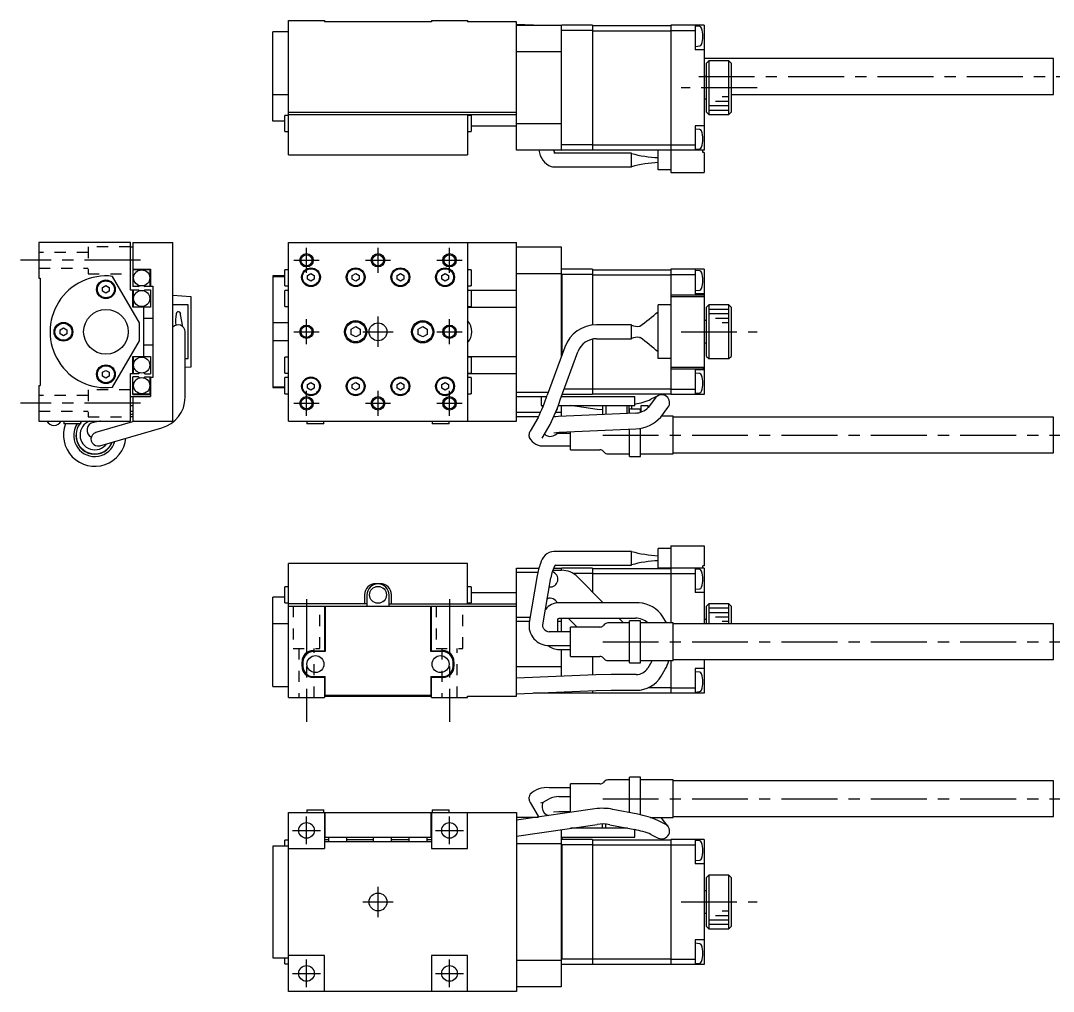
# Model space of a CAD drawing. Extents: x 45 to 408, y 17 to 252.
# Drawn here: x 45.1 to 276.2, y 35 to 252.2 of the extents above; entities that cross this region are included whole.
import ezdxf

# ---------------------------------------------------------------- set-up
doc = ezdxf.new("R2010")
doc.units = 0
doc.header["$LTSCALE"] = 10
doc.linetypes.add('CENTER', pattern=[2, 1.25, -0.25, 0.25, -0.25])
doc.linetypes.add('DOT', pattern=[0.5, 0.25, -0.25])
doc.layers.add('1', color=7, linetype='CONTINUOUS')

msp = doc.modelspace()

# ---------------------------------------------------------------- linework, layer by layer
at = {"layer": '1', "color": 7, "linetype": 'CONTINUOUS'}
for p, q in [((105.050396, 252.211168), (113.050396, 252.211168)), ((105.050396, 222.211168), (105.050396, 252.211168)), ((113.050396, 252.211168), (113.050396, 251.911168)), ((137.050396, 251.911168), (113.050396, 251.911168)), ((137.050396, 252.211168), (137.050396, 251.911168)), ((137.050396, 252.211168), (145.050396, 252.211168)), ((145.050396, 252.211168), (145.050396, 251.911168)), ((156.050396, 251.911168), (145.050396, 251.911168)), ((156.050396, 223.211168), (156.050396, 251.911168)), ((105.050396, 249.711168), (101.550396, 249.711168)), ((101.550396, 229.711168), (101.550396, 249.711168)), ((159.874453, 251.211168), (156.050396, 251.368653)), ((156.050396, 251.211168), (166.050396, 251.211168)), ((166.150396, 251.211168), (166.050396, 251.111168)), ((166.050396, 251.211168), (166.050396, 223.211168)), ((173.050396, 250.011168), (166.050396, 250.011168)), ((173.050396, 251.211168), (166.150396, 251.211168)), ((173.050396, 251.211168), (173.050396, 223.211168)), ((173.050396, 251.111168), (190.550396, 251.111168)), ((173.050396, 249.969747), (190.550396, 249.969747)), ((190.550396, 251.211168), (190.550396, 218.211168)), ((198.050396, 251.211168), (190.550396, 251.211168)), ((190.550396, 250.011168), (196.050396, 250.011168)), ((196.050396, 251.211168), (196.050396, 245.711168)), ((197.035676, 250.874968), (196.050396, 250.961168)), ((198.050396, 251.211168), (198.050396, 223.211168)), ((166.050396, 245.211168), (156.050396, 245.211168)), ((196.050396, 246.461168), (197.035676, 246.547369)), ((198.050396, 245.711168), (196.050396, 245.711168)), ((276.178526, 243.711168), (198.050396, 243.711168)), ((199.050396, 243.211168), (198.550396, 242.711168)), ((198.550396, 231.711168), (198.550396, 242.711168)), ((203.550396, 243.211168), (199.050396, 243.211168)), ((199.050396, 243.211168), (199.050396, 231.211168)), ((204.050396, 242.711168), (203.550396, 243.211168)), ((203.550396, 231.211168), (203.550396, 243.211168)), ((204.050396, 242.711168), (204.050396, 231.711168)), ((276.178526, 235.711168), (276.178526, 243.711168)), ((198.550396, 239.711168), (198.050396, 239.711168)), ((101.550396, 235.721946), (105.050396, 235.721946)), ((198.050396, 234.711168), (198.550396, 234.711168)), ((204.050396, 235.711168), (276.178526, 235.711168)), ((105.050396, 231.711168), (156.050396, 231.711168)), ((105.050396, 231.211168), (156.050396, 231.211168)), ((145.050396, 231.211168), (145.050396, 222.211168)), ((198.550396, 231.711168), (199.050396, 231.211168)), ((199.050396, 231.211168), (203.550396, 231.211168)), ((203.550396, 231.211168), (204.050396, 231.711168)), ((104.200396, 229.711168), (101.550396, 229.711168)), ((105.050396, 231.011168), (104.200396, 231.011168)), ((104.200396, 227.411168), (104.200396, 231.011168)), ((145.900396, 231.011168), (145.050396, 231.011168)), ((145.900396, 231.011168), (145.900396, 227.411168)), ((156.050396, 229.211168), (166.050396, 229.211168)), ((104.200396, 227.411168), (105.050396, 227.411168)), ((145.050396, 227.411168), (145.900396, 227.411168)), ((145.900396, 228.711168), (156.050396, 228.711168)), ((198.050396, 228.711168), (196.050396, 228.711168)), ((196.050396, 228.711168), (196.050396, 223.211168)), ((197.035676, 227.874968), (196.050396, 227.961168)), ((173.050396, 224.411168), (166.050396, 224.411168)), ((173.050396, 224.45259), (190.550396, 224.45259)), ((190.550396, 224.411168), (196.050396, 224.411168)), ((105.050396, 222.211168), (145.050396, 222.211168)), ((166.050396, 223.211168), (156.050396, 223.211168)), ((164.68969, 222.585691), (164.346679, 223.210168)), ((181.750396, 222.586168), (164.394088, 222.586168)), ((166.050396, 223.311168), (166.150396, 223.211168)), ((173.050396, 223.211168), (166.150396, 223.211168)), ((173.050396, 223.311168), (190.550396, 223.311168)), ((181.750396, 219.486168), (181.750396, 222.586168)), ((187.750396, 218.811168), (187.750396, 223.211168)), ((198.050396, 223.211168), (187.750396, 223.211168)), ((196.050396, 223.461168), (197.035676, 223.547369)), ((197.750396, 222.711168), (197.750396, 223.211168)), ((198.050396, 222.711168), (197.750396, 222.711168)), ((198.050396, 222.711168), (198.050396, 218.211168)), ((164.394088, 219.486168), (181.750396, 219.486168)), ((190.550396, 218.811168), (187.750396, 218.811168)), ((190.550396, 218.211168), (198.050396, 218.211168)), ((69.662323, 202.588773), (49.162323, 202.588773)), ((49.162323, 202.588773), (49.162323, 194.588773)), ((69.662323, 191.888773), (69.662323, 202.588773)), ((69.662323, 201.588773), (70.162323, 201.588773)), ((70.162323, 202.588773), (79.162323, 202.588773)), ((70.162323, 202.588773), (70.162323, 192.688773)), ((79.162323, 162.588773), (79.162323, 202.588773)), ((105.050396, 162.588773), (105.050396, 202.588773)), ((105.050396, 202.588773), (156.050396, 202.588773)), ((145.050396, 202.588773), (145.050396, 162.588773)), ((156.050396, 162.588773), (156.050396, 202.588773)), ((156.050396, 201.588773), (166.050396, 201.588773)), ((166.050396, 201.588773), (166.050396, 176.955004)), ((70.162323, 196.588773), (74.162323, 196.588773)), ((74.062323, 196.488773), (70.162323, 196.488773)), ((74.162323, 196.588773), (74.062323, 196.488773)), ((74.062323, 192.688773), (74.062323, 196.488773)), ((74.162323, 196.588773), (74.162323, 192.688773)), ((104.200396, 192.838773), (104.200396, 196.438773)), ((105.050396, 196.438773), (104.200396, 196.438773)), ((145.900396, 196.438773), (145.050396, 196.438773)), ((145.900396, 196.438773), (145.900396, 192.838773)), ((173.050396, 196.588773), (166.050396, 196.588773)), ((173.050396, 196.588773), (173.050396, 184.084789)), ((173.050396, 196.488773), (190.550396, 196.488773)), ((198.050396, 196.588773), (190.550396, 196.588773)), ((190.550396, 196.588773), (190.550396, 168.588773)), ((196.050396, 196.588773), (196.050396, 191.088773)), ((198.050396, 196.588773), (198.050396, 168.588773)), ((49.162323, 194.588773), (49.462323, 194.588773)), ((49.462323, 194.588773), (49.462323, 170.588773)), ((71.662323, 184.588773), (65.651545, 194.999745)), ((104.200396, 195.088773), (101.550396, 195.088773)), ((101.550396, 195.088773), (101.550396, 170.088773)), ((101.550396, 194.999745), (104.200396, 194.999745)), ((109.300396, 195.221786), (110.050396, 195.654799)), ((109.300396, 194.35576), (109.300396, 195.221786)), ((110.050396, 193.922748), (109.300396, 194.35576)), ((110.050396, 195.654799), (110.800396, 195.221786)), ((110.800396, 194.35576), (110.050396, 193.922748)), ((110.800396, 195.221786), (110.800396, 194.35576)), ((119.300396, 195.221786), (120.050396, 195.654799)), ((119.300396, 194.35576), (119.300396, 195.221786)), ((120.050396, 193.922748), (119.300396, 194.35576)), ((120.050396, 195.654799), (120.800396, 195.221786)), ((120.800396, 194.35576), (120.050396, 193.922748)), ((120.800396, 195.221786), (120.800396, 194.35576)), ((129.300396, 195.221786), (130.050396, 195.654799)), ((129.300396, 194.35576), (129.300396, 195.221786)), ((130.050396, 193.922748), (129.300396, 194.35576)), ((130.050396, 195.654799), (130.800396, 195.221786)), ((130.800396, 194.35576), (130.050396, 193.922748)), ((130.800396, 195.221786), (130.800396, 194.35576)), ((139.300396, 195.221786), (140.050396, 195.654799)), ((139.300396, 194.35576), (139.300396, 195.221786)), ((140.050396, 193.922748), (139.300396, 194.35576)), ((140.050396, 195.654799), (140.800396, 195.221786)), ((140.800396, 194.35576), (140.050396, 193.922748)), ((140.800396, 195.221786), (140.800396, 194.35576)), ((166.050396, 195.588773), (156.050396, 195.588773)), ((166.050396, 195.488773), (166.150396, 195.388773)), ((166.150396, 195.388773), (166.150396, 177.229751)), ((173.050396, 195.388773), (166.150396, 195.388773)), ((173.050396, 195.347352), (190.550396, 195.347352)), ((190.550396, 195.388773), (196.050396, 195.388773)), ((197.035676, 196.252572), (196.050396, 196.338773)), ((63.412323, 192.521786), (64.162323, 192.954799)), ((63.412323, 191.65576), (63.412323, 192.521786)), ((64.162323, 192.954799), (64.912323, 192.521786)), ((64.912323, 192.521786), (64.912323, 191.65576)), ((70.162323, 191.888773), (69.662323, 191.888773)), ((71.451662, 192.688773), (70.162323, 192.688773)), ((70.162323, 188.088773), (70.162323, 191.988773)), ((70.162323, 191.988773), (71.451662, 191.988773)), ((70.262323, 191.988773), (70.262323, 188.188773)), ((71.451662, 192.688773), (71.670233, 192.907344)), ((71.670233, 191.770203), (71.451662, 191.988773)), ((72.654412, 192.907344), (72.872983, 192.688773)), ((72.872983, 191.988773), (72.654412, 191.770203)), ((74.162323, 192.688773), (72.872983, 192.688773)), ((72.872983, 191.988773), (74.162323, 191.988773)), ((74.162323, 192.788773), (74.662323, 192.788773)), ((74.162323, 191.988773), (74.162323, 188.088773)), ((74.662323, 192.788773), (74.662323, 172.388773)), ((104.200396, 192.838773), (105.050396, 192.838773)), ((104.200396, 188.238773), (104.200396, 191.838773)), ((105.050396, 191.838773), (104.200396, 191.838773)), ((145.050396, 192.838773), (145.900396, 192.838773)), ((145.050396, 191.888773), (156.050396, 191.888773)), ((145.900396, 191.838773), (145.050396, 191.838773)), ((145.900396, 191.838773), (145.900396, 188.238773)), ((196.050396, 191.838773), (197.035676, 191.924974)), ((64.162323, 191.222748), (63.412323, 191.65576)), ((64.912323, 191.65576), (64.162323, 191.222748)), ((79.162323, 190.768846), (83.162323, 190.489139)), ((83.162323, 190.489139), (83.162323, 174.688407)), ((190.550396, 190.838773), (197.750396, 190.838773)), ((190.550396, 190.489139), (198.050396, 190.489139)), ((198.050396, 191.088773), (196.050396, 191.088773)), ((197.750396, 190.80381), (197.750396, 190.838773)), ((198.050396, 190.80381), (197.750396, 190.80381)), ((70.162323, 188.088773), (70.262323, 188.188773)), ((74.162323, 188.088773), (70.162323, 188.088773)), ((70.262323, 188.188773), (74.162323, 188.188773)), ((72.662323, 177.088773), (72.662323, 188.088773)), ((82.562323, 188.588773), (79.162323, 188.588773)), ((82.562323, 176.588773), (82.562323, 188.588773)), ((104.200396, 188.238773), (105.050396, 188.238773)), ((145.050396, 188.238773), (145.900396, 188.238773)), ((145.050396, 188.088773), (156.050396, 188.088773)), ((187.750396, 176.588773), (187.750396, 188.588773)), ((190.550396, 188.588773), (187.750396, 188.588773)), ((199.050396, 188.588773), (198.550396, 188.088773)), ((198.550396, 177.088773), (198.550396, 188.088773)), ((199.050396, 188.588773), (199.050396, 176.588773)), ((203.550396, 188.588773), (199.050396, 188.588773)), ((203.550396, 176.588773), (203.550396, 188.588773)), ((204.050396, 188.088773), (203.550396, 188.588773)), ((204.050396, 188.088773), (204.050396, 177.088773)), ((74.662323, 185.588773), (72.662323, 185.588773)), ((81.391235, 183.723071), (80.881922, 186.477183)), ((198.550396, 185.088773), (198.050396, 185.088773)), ((53.912323, 183.021786), (54.662323, 183.454799)), ((53.912323, 182.15576), (53.912323, 183.021786)), ((54.662323, 183.454799), (55.412323, 183.021786)), ((55.412323, 183.021786), (55.412323, 182.15576)), ((71.662323, 180.588773), (71.662323, 184.588773)), ((81.887323, 167.872435), (81.887323, 182.588773)), ((105.050396, 184.588773), (101.550396, 184.588773)), ((119.050396, 183.166123), (120.050396, 183.743474)), ((119.050396, 182.011423), (119.050396, 183.166123)), ((120.050396, 183.743474), (121.050396, 183.166123)), ((121.050396, 183.166123), (121.050396, 182.011423)), ((134.050396, 183.166123), (135.050396, 183.743474)), ((134.050396, 182.011423), (134.050396, 183.166123)), ((135.050396, 183.743474), (136.050396, 183.166123)), ((136.050396, 183.166123), (136.050396, 182.011423)), ((181.750396, 184.138773), (173.951642, 184.138773)), ((181.750396, 181.038773), (181.750396, 184.138773)), ((54.662323, 181.722748), (53.912323, 182.15576)), ((55.412323, 182.15576), (54.662323, 181.722748)), ((65.651545, 170.177802), (71.662323, 180.588773)), ((105.050396, 180.588773), (101.550396, 180.588773)), ((120.050396, 181.434073), (119.050396, 182.011423)), ((121.050396, 182.011423), (120.050396, 181.434073)), ((135.050396, 181.434073), (134.050396, 182.011423)), ((136.050396, 182.011423), (135.050396, 181.434073)), ((173.050396, 180.946554), (173.050396, 168.588773)), ((173.951642, 181.038773), (181.750396, 181.038773)), ((183.604155, 181.329007), (183.696661, 181.289466)), ((74.662323, 179.588773), (72.662323, 179.588773)), ((166.856962, 179.171025), (162.937564, 168.402567)), ((165.850611, 167.342304), (169.77001, 178.110763)), ((198.050396, 180.088773), (198.550396, 180.088773)), ((70.262323, 176.988773), (70.162323, 177.088773)), ((70.162323, 173.188773), (70.162323, 177.088773)), ((70.162323, 177.088773), (74.162323, 177.088773)), ((70.262323, 176.988773), (70.262323, 173.188773)), ((74.162323, 176.988773), (70.262323, 176.988773)), ((74.162323, 177.088773), (74.162323, 173.188773)), ((81.887323, 176.588773), (82.562323, 176.588773)), ((104.200396, 173.338773), (104.200396, 176.938773)), ((105.050396, 176.938773), (104.200396, 176.938773)), ((145.050396, 177.088773), (156.050396, 177.088773)), ((145.900396, 176.938773), (145.050396, 176.938773)), ((145.900396, 176.938773), (145.900396, 173.338773)), ((190.550396, 176.588773), (187.750396, 176.588773)), ((198.550396, 177.088773), (199.050396, 176.588773)), ((199.050396, 176.588773), (203.550396, 176.588773)), ((203.550396, 176.588773), (204.050396, 177.088773)), ((63.412323, 173.521786), (64.162323, 173.954799)), ((63.412323, 172.65576), (63.412323, 173.521786)), ((64.162323, 173.954799), (64.912323, 173.521786)), ((64.912323, 173.521786), (64.912323, 172.65576)), ((71.451662, 173.188773), (71.670233, 173.407344)), ((72.654412, 173.407344), (72.872983, 173.188773)), ((83.162323, 174.688407), (81.887323, 174.59925)), ((104.200396, 173.338773), (105.050396, 173.338773)), ((145.050396, 173.338773), (145.900396, 173.338773)), ((190.550396, 174.688407), (198.050396, 174.688407)), ((190.550396, 174.338773), (197.750396, 174.338773)), ((198.050396, 174.088773), (196.050396, 174.088773)), ((196.050396, 174.088773), (196.050396, 168.588773)), ((197.035676, 173.252572), (196.050396, 173.338773)), ((197.750396, 174.338773), (197.750396, 174.373737)), ((198.050396, 174.373737), (197.750396, 174.373737)), ((64.162323, 172.222748), (63.412323, 172.65576)), ((64.912323, 172.65576), (64.162323, 172.222748)), ((69.662323, 173.288773), (70.162323, 173.288773)), ((69.662323, 162.588773), (69.662323, 173.288773)), ((71.451662, 173.188773), (70.162323, 173.188773)), ((71.451662, 172.488773), (70.162323, 172.488773)), ((70.162323, 168.588773), (70.162323, 172.488773)), ((71.670233, 172.270203), (71.451662, 172.488773)), ((72.872983, 172.488773), (72.654412, 172.270203)), ((72.872983, 173.188773), (74.162323, 173.188773)), ((72.872983, 172.488773), (74.162323, 172.488773)), ((74.062323, 168.688773), (74.062323, 172.488773)), ((74.162323, 172.488773), (74.162323, 168.088773)), ((74.662323, 172.388773), (74.162323, 172.388773)), ((104.200396, 168.738773), (104.200396, 172.338773)), ((105.050396, 172.338773), (104.200396, 172.338773)), ((109.300396, 170.821786), (110.050396, 171.254799)), ((110.050396, 171.254799), (110.800396, 170.821786)), ((119.300396, 170.821786), (120.050396, 171.254799)), ((120.050396, 171.254799), (120.800396, 170.821786)), ((129.300396, 170.821786), (130.050396, 171.254799)), ((130.050396, 171.254799), (130.800396, 170.821786)), ((139.300396, 170.821786), (140.050396, 171.254799)), ((140.050396, 171.254799), (140.800396, 170.821786)), ((145.050396, 173.288773), (156.050396, 173.288773)), ((145.900396, 172.338773), (145.050396, 172.338773)), ((145.900396, 172.338773), (145.900396, 168.738773)), ((49.162323, 170.588773), (49.162323, 162.588773)), ((49.162323, 170.588773), (49.462323, 170.588773)), ((104.200396, 170.177802), (101.550396, 170.177802)), ((101.550396, 170.088773), (104.200396, 170.088773)), ((104.200396, 168.738773), (105.050396, 168.738773)), ((109.300396, 169.95576), (109.300396, 170.821786)), ((110.050396, 169.522748), (109.300396, 169.95576)), ((110.800396, 169.95576), (110.050396, 169.522748)), ((110.800396, 170.821786), (110.800396, 169.95576)), ((119.300396, 169.95576), (119.300396, 170.821786)), ((120.050396, 169.522748), (119.300396, 169.95576)), ((120.800396, 169.95576), (120.050396, 169.522748)), ((120.800396, 170.821786), (120.800396, 169.95576)), ((129.300396, 169.95576), (129.300396, 170.821786)), ((130.050396, 169.522748), (129.300396, 169.95576)), ((130.800396, 169.95576), (130.050396, 169.522748)), ((130.800396, 170.821786), (130.800396, 169.95576)), ((139.300396, 169.95576), (139.300396, 170.821786)), ((140.050396, 169.522748), (139.300396, 169.95576)), ((140.800396, 169.95576), (140.050396, 169.522748)), ((140.800396, 170.821786), (140.800396, 169.95576)), ((145.050396, 168.738773), (145.900396, 168.738773)), ((156.050396, 169.088773), (163.187323, 169.088773)), ((173.050396, 169.788773), (166.741053, 169.788773)), ((173.050396, 169.830194), (190.550396, 169.830194)), ((190.550396, 169.788773), (196.050396, 169.788773)), ((196.050396, 168.838773), (197.035676, 168.924974)), ((69.662323, 168.088773), (74.162323, 168.088773)), ((70.162323, 168.688773), (74.062323, 168.688773)), ((70.162323, 168.588773), (74.162323, 168.588773)), ((70.162323, 168.088773), (70.162323, 162.588773)), ((74.062323, 168.688773), (74.162323, 168.588773)), ((156.050396, 168.088773), (162.822447, 168.088773)), ((161.550396, 168.088773), (161.550396, 166.088773)), ((166.122304, 168.088773), (182.550396, 168.088773)), ((173.050396, 168.588773), (166.304289, 168.588773)), ((173.050396, 168.688773), (190.550396, 168.688773)), ((182.550396, 166.088773), (182.550396, 168.088773)), ((187.159601, 167.783573), (185.522731, 165.640253)), ((187.775045, 168.290273), (186.138134, 167.481292)), ((198.050396, 168.588773), (190.550396, 168.588773)), ((69.662323, 166.088773), (70.162323, 166.088773)), ((70.162323, 164.088773), (69.662323, 164.088773)), ((69.766286, 164.088757), (69.663114, 164.203142)), ((156.050396, 164.588773), (161.442228, 164.588773)), ((161.550396, 166.088773), (162.06009, 166.088773)), ((161.800396, 166.088773), (161.846923, 165.556975)), ((164.799182, 164.588773), (166.050396, 164.588773)), ((165.24066, 165.405986), (165.275305, 165.801978)), ((165.384707, 166.088773), (182.550396, 166.088773)), ((182.58475, 164.410213), (165.453538, 163.631521)), ((166.050396, 166.088773), (166.050396, 163.658651)), ((174.083872, 165.220474), (168.113673, 166.088773)), ((175.250381, 165.134062), (174.083872, 165.220474)), ((175.250396, 166.088773), (175.250396, 164.076833)), ((176.067642, 166.088773), (176.067642, 164.11398)), ((180.735075, 166.088773), (180.735075, 164.326136)), ((181.150396, 166.088773), (181.150396, 164.345015)), ((181.605521, 165.358773), (181.300396, 165.243498)), ((181.300396, 164.351833), (181.300396, 165.243498)), ((181.605521, 165.358773), (183.800396, 165.358773)), ((181.850396, 165.358773), (181.850396, 166.088773)), ((183.800396, 164.606171), (183.800396, 165.358773)), ((183.800396, 164.858773), (183.950396, 164.858773)), ((183.950396, 164.651219), (183.950396, 166.088773)), ((183.950396, 166.088773), (185.450396, 166.088773)), ((185.450396, 166.088773), (185.450396, 165.552486)), ((188.304322, 163.51593), (189.941192, 165.659249)), ((49.162323, 162.588773), (69.662323, 162.588773)), ((54.762323, 162.588773), (54.762323, 161.988773)), ((58.562323, 161.988773), (54.762323, 161.988773)), ((57.721688, 161.988773), (57.512469, 161.595289)), ((58.562323, 161.988773), (58.562323, 162.588773)), ((58.606999, 162.588773), (58.562323, 162.50475)), ((62.965034, 162.588773), (61.365431, 162.313405)), ((70.601367, 162.588773), (62.144413, 160.139364)), ((70.162323, 163.588773), (69.662323, 163.588773)), ((70.162209, 163.56712), (70.149409, 163.588931)), ((70.162323, 162.588773), (79.162323, 162.588773)), ((70.408839, 162.533011), (70.408839, 162.588773)), ((105.050396, 162.588773), (156.050396, 162.588773)), ((109.150396, 162.588773), (109.150396, 161.988773)), ((112.950396, 161.988773), (109.150396, 161.988773)), ((112.950396, 161.988773), (112.950396, 162.588773)), ((137.150396, 162.588773), (137.150396, 161.988773)), ((140.950396, 161.988773), (137.150396, 161.988773)), ((140.950396, 161.988773), (140.950396, 162.588773)), ((160.981234, 163.588773), (156.050396, 163.588773)), ((160.873537, 163.388916), (159.083704, 160.343373)), ((161.756338, 158.772695), (163.546171, 161.818238)), ((165.453538, 163.631521), (164.363315, 163.535407)), ((164.833654, 163.588773), (164.386267, 163.588773)), ((191.136183, 163.688773), (188.436324, 163.688773)), ((191.136183, 155.288773), (191.136183, 163.688773)), ((276.178526, 163.488773), (191.136183, 163.488773)), ((276.178526, 155.488773), (276.178526, 163.488773)), ((61.218266, 159.630408), (61.13012, 159.52908)), ((62.793531, 157.099962), (76.65524, 161.114766)), ((158.849656, 159.682617), (158.831834, 159.486621)), ((158.831834, 159.486621), (158.835548, 159.292145)), ((158.88967, 159.878455), (158.849656, 159.682617)), ((159.083704, 160.343373), (159.072784, 160.324545)), ((162.591279, 159.485536), (162.313912, 159.721465)), ((164.378847, 159.980256), (165.612465, 160.135131)), ((165.214237, 159.807125), (165.083772, 159.75806)), ((165.323141, 159.835051), (165.214237, 159.807125)), ((165.437137, 159.852206), (165.323141, 159.835051)), ((165.550396, 159.857778), (165.437137, 159.852206)), ((168.136183, 159.857778), (165.550396, 159.857778)), ((165.612465, 160.135131), (182.743677, 160.913823)), ((168.136183, 156.188773), (168.136183, 160.249846)), ((181.300396, 154.688773), (181.300396, 160.848219)), ((183.800396, 154.688773), (183.800396, 161.02586)), ((158.835548, 159.292145), (158.860118, 159.100795)), ((158.860118, 159.100795), (158.904837, 158.914058)), ((163.380711, 157.038773), (168.136183, 157.038773)), ((168.136183, 156.188773), (174.721969, 156.188773)), ((175.429076, 155.89588), (175.74329, 155.581666)), ((176.450396, 155.288773), (181.300396, 155.288773)), ((183.800396, 155.288773), (191.136183, 155.288773)), ((191.136183, 155.488773), (276.178526, 155.488773)), ((181.300396, 154.688773), (183.800396, 154.688773)), ((187.750396, 129.730365), (187.750396, 134.130365)), ((190.550396, 134.130365), (187.750396, 134.130365)), ((190.550396, 134.730365), (198.050396, 134.730365)), ((190.550396, 134.730365), (190.550396, 117.430365)), ((198.050396, 134.730365), (198.050396, 130.230365)), ((181.750396, 133.455365), (164.394088, 133.455365)), ((181.750396, 130.355365), (181.750396, 133.455365)), ((145.050396, 130.730365), (105.050396, 130.730365)), ((105.050396, 100.730365), (105.050396, 130.730365)), ((145.050396, 121.730365), (145.050396, 130.730365)), ((156.050396, 129.730365), (161.063062, 129.730365)), ((156.050396, 101.030365), (156.050396, 129.730365)), ((164.346257, 129.730365), (166.050396, 129.730365)), ((164.689455, 130.355365), (181.750396, 130.355365)), ((166.150396, 129.730365), (166.050396, 129.630365)), ((166.050396, 129.730365), (166.050396, 129.230365)), ((173.050396, 129.730365), (166.150396, 129.730365)), ((173.050396, 129.730365), (173.050396, 124.387219)), ((173.050396, 129.630365), (190.550396, 129.630365)), ((198.050396, 129.730365), (187.750396, 129.730365)), ((196.050396, 129.730365), (196.050396, 124.230365)), ((197.035676, 129.394164), (196.050396, 129.480365)), ((197.750396, 129.730365), (197.750396, 130.230365)), ((198.050396, 130.230365), (197.750396, 130.230365)), ((198.050396, 129.730365), (198.050396, 117.230365)), ((160.812139, 128.730365), (156.050396, 128.730365)), ((160.681831, 128.052164), (158.891998, 117.536974)), ((161.948043, 117.016792), (163.737876, 127.531983)), ((164.155076, 129.230365), (166.136183, 129.230365)), ((173.050396, 128.530365), (168.687653, 128.530365)), ((169.671717, 127.765899), (175.460735, 121.976881)), ((173.050396, 128.488943), (190.550396, 128.488943)), ((190.550396, 128.530365), (196.050396, 128.530365)), ((105.050396, 125.530365), (104.200396, 125.530365)), ((104.200396, 121.930365), (104.200396, 125.530365)), ((125.550396, 126.230365), (124.550396, 126.230365)), ((145.900396, 125.530365), (145.050396, 125.530365)), ((145.900396, 125.530365), (145.900396, 121.930365)), ((196.050396, 124.980365), (197.035676, 125.066566)), ((104.200396, 123.230365), (101.550396, 123.230365)), ((101.550396, 103.230365), (101.550396, 123.230365)), ((122.050396, 123.730365), (122.050396, 121.730365)), ((122.550396, 123.680365), (122.550396, 121.230365)), ((127.550396, 121.230365), (127.550396, 123.680365)), ((128.050396, 121.730365), (128.050396, 123.730365)), ((145.900396, 124.230365), (156.050396, 124.230365)), ((198.050396, 124.230365), (196.050396, 124.230365)), ((104.200396, 121.930365), (105.050396, 121.930365)), ((122.550396, 121.730365), (105.050396, 121.730365)), ((105.050396, 121.230365), (156.050396, 121.230365)), ((113.050396, 121.230365), (113.050396, 111.030365)), ((113.250396, 121.230365), (113.250396, 111.030365)), ((127.550396, 121.730365), (156.050396, 121.730365)), ((136.850396, 111.030365), (136.850396, 121.230365)), ((137.050396, 111.030365), (137.050396, 121.230365)), ((145.050396, 121.930365), (145.900396, 121.930365)), ((182.664214, 121.976881), (165.533001, 121.976881)), ((199.050396, 121.730365), (198.550396, 121.230365)), ((198.550396, 117.230365), (198.550396, 121.230365)), ((199.050396, 121.730365), (199.050396, 117.230365)), ((203.550396, 121.730365), (199.050396, 121.730365)), ((203.550396, 117.230365), (203.550396, 121.730365)), ((204.050396, 121.230365), (203.550396, 121.730365)), ((204.050396, 121.230365), (204.050396, 117.230365)), ((156.050396, 118.730365), (159.09513, 118.730365)), ((165.300396, 118.270999), (165.300668, 118.281252)), ((165.300396, 115.480365), (165.300396, 118.270999)), ((165.300668, 118.281252), (165.302453, 118.299064)), ((165.302453, 118.299064), (165.306089, 118.317355)), ((165.306089, 118.317355), (165.311767, 118.335902)), ((165.311767, 118.335902), (165.31942, 118.353993)), ((165.31942, 118.353993), (165.327516, 118.368963)), ((165.327516, 118.368963), (165.336338, 118.382413)), ((165.336338, 118.382413), (165.345637, 118.394426)), ((165.345637, 118.394426), (165.355242, 118.405137)), ((165.355242, 118.405137), (165.365036, 118.414687)), ((165.365036, 118.414687), (165.374935, 118.423206)), ((165.374935, 118.423206), (165.38488, 118.430806)), ((165.38488, 118.430806), (165.394828, 118.437582)), ((165.394828, 118.437582), (165.404747, 118.443616)), ((165.404747, 118.443616), (165.414614, 118.448978)), ((165.414614, 118.448978), (165.425509, 118.454229)), ((165.425509, 118.454229), (165.436283, 118.458786)), ((165.436283, 118.458786), (165.446894, 118.462705)), ((165.446894, 118.462705), (165.457341, 118.466046)), ((165.457341, 118.466046), (165.467622, 118.468861)), ((165.467622, 118.468861), (165.477739, 118.471194)), ((165.477739, 118.471194), (165.487694, 118.473083)), ((165.487694, 118.473083), (165.497493, 118.474561)), ((165.497493, 118.474561), (165.507139, 118.475656)), ((165.507139, 118.475656), (165.516638, 118.476392)), ((165.516638, 118.476392), (165.525996, 118.476792)), ((165.525996, 118.476792), (165.533001, 118.476881)), ((165.533001, 118.476881), (182.664214, 118.476881)), ((166.050396, 118.476881), (166.050396, 115.480365)), ((169.593542, 116.530365), (167.772222, 118.351685)), ((178.960735, 118.476881), (180.007251, 117.430365)), ((181.300396, 108.530365), (181.300396, 117.930365)), ((183.800396, 117.930365), (181.300396, 117.930365)), ((183.800396, 108.530365), (183.800396, 117.930365)), ((188.824739, 118.777757), (188.313526, 119.459374)), ((189.596172, 117.430733), (188.824739, 118.777757)), ((198.550396, 118.230365), (198.050396, 118.230365)), ((105.050396, 117.219587), (101.550396, 117.219587)), ((158.924916, 117.730365), (156.050396, 117.730365)), ((161.930737, 116.819809), (161.940303, 116.96453)), ((161.938354, 116.675674), (161.930737, 116.819809)), ((161.96261, 116.53471), (161.938354, 116.675674)), ((161.940303, 116.96453), (161.948043, 117.016792)), ((162.002452, 116.399035), (161.96261, 116.53471)), ((162.056564, 116.270223), (162.002452, 116.399035)), ((162.123572, 116.149372), (162.056564, 116.270223)), ((166.050396, 117.730365), (165.300396, 117.730365)), ((168.136183, 109.930365), (168.136183, 116.530365)), ((174.721969, 116.530365), (168.136183, 116.530365)), ((175.74329, 117.137471), (175.429076, 116.823258)), ((181.300396, 117.430365), (176.450396, 117.430365)), ((191.136183, 117.430365), (183.800396, 117.430365)), ((191.136183, 109.030365), (191.136183, 117.430365)), ((276.178526, 117.230365), (191.136183, 117.230365)), ((276.178526, 109.230365), (276.178526, 117.230365)), ((168.136183, 115.480365), (163.380711, 115.480365)), ((110.550396, 111.230365), (113.050396, 111.230365)), ((113.250396, 111.030365), (110.550396, 111.030365)), ((139.550396, 111.030365), (136.850396, 111.030365)), ((137.050396, 111.230365), (139.550396, 111.230365)), ((163.380711, 112.380365), (168.136183, 112.380365)), ((165.550396, 111.480365), (168.136183, 111.480365)), ((166.050396, 111.480365), (166.050396, 105.487673)), ((108.050396, 107.730365), (108.050396, 108.730365)), ((108.250396, 108.730365), (108.250396, 107.730365)), ((141.850396, 107.730365), (141.850396, 108.730365)), ((142.050396, 108.730365), (142.050396, 107.730365)), ((168.136183, 109.930365), (174.721969, 109.930365)), ((173.050396, 109.930365), (173.050396, 105.775951)), ((175.429076, 109.637471), (175.74329, 109.323258)), ((176.450396, 109.030365), (181.300396, 109.030365)), ((183.800396, 109.030365), (191.136183, 109.030365)), ((186.307192, 108.865107), (185.405142, 107.331785)), ((186.39801, 109.029839), (186.307192, 108.865107)), ((190.550396, 109.030365), (190.550396, 101.730365)), ((191.136183, 109.230365), (276.178526, 109.230365)), ((198.050396, 109.230365), (198.050396, 101.730365)), ((156.050396, 107.730365), (166.050396, 107.730365)), ((181.300396, 108.530365), (183.800396, 108.530365)), ((188.421829, 105.557074), (189.323879, 107.090396)), ((198.050396, 107.230365), (196.050396, 107.230365)), ((196.050396, 107.230365), (196.050396, 101.730365)), ((197.035676, 106.394164), (196.050396, 106.480365)), ((110.550396, 105.430365), (113.250396, 105.430365)), ((113.050396, 105.230365), (110.550396, 105.230365)), ((113.050396, 105.430365), (113.050396, 100.730365)), ((113.250396, 101.230365), (113.250396, 105.430365)), ((136.850396, 105.430365), (139.550396, 105.430365)), ((136.850396, 105.430365), (136.850396, 101.230365)), ((137.050396, 100.730365), (137.050396, 105.430365)), ((139.550396, 105.230365), (137.050396, 105.230365)), ((173.759995, 105.805174), (156.050396, 105.075847)), ((177.254561, 105.877424), (173.759995, 105.805174)), ((182.832872, 105.877424), (177.254561, 105.877424)), ((101.550396, 103.230365), (105.050396, 103.230365)), ((156.050396, 101.57288), (173.904012, 102.308139)), ((166.050396, 101.730365), (159.874453, 101.730365)), ((166.050396, 101.984706), (166.050396, 101.730365)), ((166.050396, 101.830365), (166.150396, 101.730365)), ((173.050396, 101.730365), (166.150396, 101.730365)), ((173.050396, 102.272984), (173.050396, 101.730365)), ((173.050396, 101.830365), (190.550396, 101.830365)), ((173.904012, 102.308139), (177.254561, 102.377424)), ((177.254561, 102.377424), (182.832872, 102.377424)), ((185.557076, 102.971786), (190.550396, 102.971786)), ((190.550396, 102.930365), (196.050396, 102.930365)), ((198.050396, 101.730365), (190.550396, 101.730365)), ((196.050396, 101.980365), (197.035676, 102.066566)), ((105.050396, 100.730365), (113.050396, 100.730365)), ((113.050396, 101.030365), (137.050396, 101.030365)), ((136.850396, 101.230365), (113.250396, 101.230365)), ((137.050396, 100.730365), (145.050396, 100.730365)), ((145.050396, 101.030365), (156.050396, 101.030365)), ((145.050396, 100.730365), (145.050396, 101.030365)), ((168.136183, 75.048092), (168.136183, 81.407995)), ((174.721969, 81.407995), (168.136183, 81.407995)), ((175.74329, 82.015102), (175.429076, 81.700889)), ((181.300396, 82.307995), (176.450396, 82.307995)), ((183.800396, 82.907996), (181.300396, 82.907996)), ((181.300396, 74.992652), (181.300396, 82.907996)), ((183.800396, 74.485783), (183.800396, 82.907996)), ((191.136183, 82.307995), (183.800396, 82.307995)), ((191.136183, 73.907995), (191.136183, 82.307995)), ((276.178526, 82.107995), (191.136183, 82.107995)), ((276.178526, 74.107995), (276.178526, 82.107995)), ((168.136183, 80.557996), (163.380711, 80.557996)), ((158.839198, 78.347137), (158.830845, 78.1516)), ((158.830845, 78.1516), (158.843734, 77.958296)), ((158.869459, 78.543253), (158.839198, 78.347137)), ((158.843734, 77.958296), (158.877174, 77.768782)), ((158.877174, 77.768782), (158.930454, 77.584483)), ((158.930454, 77.584483), (159.002894, 77.406631)), ((159.002894, 77.406631), (159.083704, 77.253395)), ((159.083704, 77.253395), (160.873537, 74.207852)), ((161.450242, 77.19174), (161.990625, 77.342205)), ((161.925558, 77.329998), (161.800396, 76.668691)), ((161.800396, 76.668691), (161.800396, 76.140262)), ((161.990814, 77.34224), (163.380711, 78.067689)), ((165.550396, 78.570987), (168.136183, 78.570987)), ((105.050396, 75.007996), (156.050396, 75.007996)), ((105.050396, 35.007996), (105.050396, 75.007996)), ((109.150396, 75.607996), (112.950396, 75.607996)), ((109.150396, 75.607996), (109.150396, 75.007996)), ((112.950396, 75.007996), (112.950396, 75.607996)), ((113.050396, 75.007996), (113.050396, 67.007996)), ((113.050396, 74.507996), (113.250396, 74.507996)), ((113.250396, 69.507996), (113.250396, 75.007996)), ((136.850396, 75.007996), (136.850396, 69.507996)), ((136.850396, 74.507996), (137.050396, 74.507996)), ((137.050396, 75.007996), (137.050396, 67.007996)), ((137.150396, 75.607996), (140.950396, 75.607996)), ((137.150396, 75.607996), (137.150396, 75.007996)), ((140.950396, 75.007996), (140.950396, 75.607996)), ((145.050396, 67.007996), (145.050396, 75.007996)), ((173.580135, 75.839855), (156.050396, 73.29035)), ((156.050396, 75.007996), (156.050396, 35.007996)), ((156.050396, 74.007996), (160.984745, 74.007996)), ((160.873537, 74.207852), (160.980848, 74.008934)), ((161.800396, 76.140262), (161.800976, 76.09449)), ((164.311466, 75.159257), (165.550396, 75.257996)), ((165.550396, 75.257996), (168.136183, 75.257996)), ((183.176076, 74.617517), (177.597764, 75.733179)), ((191.136183, 74.107995), (276.178526, 74.107995)), ((156.050396, 69.753527), (174.083872, 72.376294)), ((175.250396, 71.507995), (175.250396, 72.461436)), ((176.067642, 71.507995), (176.067642, 72.424048)), ((176.911357, 72.301146), (182.489669, 71.185484)), ((185.989302, 73.907995), (191.136183, 73.907995)), ((189.325748, 72.44422), (187.688838, 73.253204)), ((189.941193, 71.93752), (188.436324, 73.907995)), ((113.050396, 69.507996), (137.050396, 69.507996)), ((114.050396, 68.507996), (114.050396, 69.507996)), ((118.050396, 68.507996), (118.050396, 69.507996)), ((124.050396, 68.507996), (124.050396, 69.507996)), ((128.050396, 68.507996), (128.050396, 69.507996)), ((132.050396, 68.507996), (132.050396, 69.507996)), ((136.050396, 68.507996), (136.050396, 69.507996)), ((166.050396, 71.207915), (166.050396, 36.007996)), ((166.050396, 69.507996), (182.550396, 69.507996)), ((166.304289, 69.007996), (166.122304, 69.507996)), ((180.877113, 71.507996), (168.113673, 71.507996)), ((180.735075, 71.507995), (180.735075, 71.536403)), ((182.489742, 71.185847), (182.489669, 71.185484)), ((182.550396, 69.507996), (182.550396, 71.173104)), ((186.138134, 70.115476), (187.775045, 69.306495)), ((101.550396, 67.507996), (101.550396, 42.507996)), ((105.050396, 67.507996), (101.550396, 67.507996)), ((104.200396, 67.507996), (104.200396, 68.857995)), ((105.050396, 68.857995), (104.200396, 68.857995)), ((113.050396, 69.007995), (114.050396, 69.007995)), ((113.050396, 68.507996), (137.050396, 68.507996)), ((118.050396, 69.007995), (124.050396, 69.007995)), ((128.050396, 69.007995), (132.050396, 69.007996)), ((136.050396, 69.007996), (137.050396, 69.007996)), ((166.050396, 68.007996), (156.050396, 68.007996)), ((173.050396, 69.007996), (166.050396, 69.007996)), ((166.050396, 67.907996), (166.150396, 67.807996)), ((166.150396, 67.807996), (166.150396, 42.207996)), ((173.050396, 67.807996), (166.150396, 67.807996)), ((173.050396, 69.007996), (173.050396, 41.007996)), ((173.050396, 68.907996), (190.550396, 68.907996)), ((173.050396, 67.766574), (190.550396, 67.766574)), ((198.050396, 69.007996), (190.550396, 69.007996)), ((190.550396, 69.007996), (190.550396, 41.007996)), ((190.550396, 67.807996), (196.050396, 67.807996)), ((196.050396, 69.007996), (196.050396, 63.507996)), ((197.035676, 68.671795), (196.050396, 68.757996)), ((198.050396, 69.007996), (198.050396, 41.007996)), ((105.050396, 67.007996), (113.050396, 67.007996)), ((137.050396, 67.007996), (145.050396, 67.007996)), ((196.050396, 64.257996), (197.035676, 64.344196)), ((198.050396, 63.507996), (196.050396, 63.507996)), ((199.050396, 61.007996), (198.550396, 60.507996)), ((198.550396, 49.507996), (198.550396, 60.507996)), ((199.050396, 61.007996), (199.050396, 49.007996)), ((203.550396, 61.007996), (199.050396, 61.007996)), ((203.550396, 49.007996), (203.550396, 61.007996)), ((204.050396, 60.507996), (203.550396, 61.007996)), ((204.050396, 60.507996), (204.050396, 49.507996)), ((198.550396, 57.507996), (198.050396, 57.507996)), ((198.050396, 52.507996), (198.550396, 52.507996)), ((198.550396, 49.507996), (199.050396, 49.007996)), ((199.050396, 49.007996), (203.550396, 49.007996)), ((203.550396, 49.007996), (204.050396, 49.507996)), ((198.050396, 46.507996), (196.050396, 46.507996)), ((196.050396, 46.507996), (196.050396, 41.007996)), ((197.035676, 45.671795), (196.050396, 45.757996)), ((101.550396, 42.507996), (105.050396, 42.507996)), ((104.200396, 41.157996), (104.200396, 42.507996)), ((113.050396, 43.007996), (105.050396, 43.007996)), ((113.050396, 35.007996), (113.050396, 43.007996)), ((137.050396, 43.007996), (137.050396, 35.007996)), ((145.050396, 43.007996), (137.050396, 43.007996)), ((145.050396, 35.007996), (145.050396, 43.007996)), ((156.050396, 42.007996), (166.050396, 42.007996)), ((166.150396, 42.207996), (166.050396, 42.107996)), ((173.050396, 42.207996), (166.150396, 42.207996)), ((173.050396, 42.249417), (190.550396, 42.249417)), ((190.550396, 42.207996), (196.050396, 42.207996)), ((104.200396, 41.157996), (105.050396, 41.157996)), ((173.050396, 41.007996), (166.050396, 41.007996)), ((173.050396, 41.107996), (190.550396, 41.107996)), ((198.050396, 41.007996), (190.550396, 41.007996)), ((196.050396, 41.257996), (197.035676, 41.344196)), ((156.050396, 35.007996), (105.050396, 35.007996)), ((166.050396, 36.007996), (156.050396, 36.007996))]:
    msp.add_line(p, q, dxfattribs=at)
at = {"layer": '1', "color": 4, "linetype": 'CENTER'}
for p, q in [((196.832467, 239.711168), (326.43308, 239.711168)), ((209.887395, 237.211168), (192.861684, 237.211168)), ((109.050396, 195.788773), (109.050396, 201.388773)), ((125.050396, 195.788773), (125.050396, 201.388773)), ((141.050396, 195.788773), (141.050396, 201.388773)), ((71.892124, 198.588773), (45.080403, 198.588773)), ((106.250396, 198.588773), (111.850396, 198.588773)), ((122.250396, 198.588773), (127.850396, 198.588773)), ((138.250396, 198.588773), (143.850396, 198.588773)), ((109.050396, 179.788773), (109.050396, 185.388773)), ((125.050396, 179.188773), (125.050396, 185.988773)), ((141.050396, 179.788773), (141.050396, 185.388773)), ((106.250396, 182.588773), (111.850396, 182.588773)), ((121.650396, 182.588773), (128.450396, 182.588773)), ((138.250396, 182.588773), (143.850396, 182.588773)), ((192.861684, 182.588773), (209.887395, 182.588773)), ((109.050396, 163.788773), (109.050396, 169.388773)), ((125.050396, 163.788773), (125.050396, 169.388773)), ((141.050396, 163.788773), (141.050396, 169.388773)), ((71.892124, 166.588773), (45.080403, 166.588773)), ((106.250396, 166.588773), (111.850396, 166.588773)), ((122.250396, 166.588773), (127.850396, 166.588773)), ((138.250396, 166.588773), (143.850396, 166.588773)), ((175.343291, 159.488773), (325.343291, 159.488773)), ((109.050396, 122.730377), (109.050396, 95.287179)), ((141.050396, 122.730377), (141.050396, 95.287179)), ((175.343291, 113.230365), (325.343291, 113.230365)), ((175.343291, 78.107995), (325.343291, 78.107995)), ((109.050396, 67.907996), (109.050396, 74.107996)), ((141.050396, 67.907996), (141.050396, 74.107996)), ((105.950396, 71.007996), (112.150396, 71.007996)), ((137.950396, 71.007996), (144.150396, 71.007996)), ((125.050396, 51.607996), (125.050396, 58.407996)), ((121.650396, 55.007996), (128.450396, 55.007996)), ((192.861684, 55.007996), (209.887395, 55.007996)), ((109.050396, 35.907996), (109.050396, 42.107996)), ((141.050396, 35.907996), (141.050396, 42.107996)), ((105.950396, 39.007996), (112.150396, 39.007996)), ((137.950396, 39.007996), (144.150396, 39.007996))]:
    msp.add_line(p, q, dxfattribs=at)
at = {"layer": '1', "color": 9, "linetype": 'CONTINUOUS'}
for p, q in [((200.550396, 234.211168), (203.550396, 234.211168)), ((202.050396, 235.211168), (203.550396, 235.211168)), ((199.050396, 233.211168), (203.550396, 233.211168)), ((199.050396, 232.211168), (203.550396, 232.211168)), ((203.550396, 187.588773), (199.050396, 187.588773)), ((203.550396, 186.588773), (199.050396, 186.588773)), ((203.550396, 185.588773), (200.550396, 185.588773)), ((203.550396, 184.588773), (202.050396, 184.588773)), ((203.550396, 120.730365), (199.050396, 120.730365)), ((203.550396, 119.730365), (199.050396, 119.730365)), ((203.550396, 118.730365), (200.550396, 118.730365)), ((203.550396, 117.730365), (202.050396, 117.730365)), ((110.050401, 72.444133), (110.050401, 72.443981)), ((140.050391, 72.443981), (140.050391, 72.444133)), ((199.050396, 51.007996), (203.550396, 51.007996)), ((200.550396, 52.007996), (203.550396, 52.007996)), ((202.050396, 53.007996), (203.550396, 53.007996)), ((199.050396, 50.007996), (203.550396, 50.007996))]:
    msp.add_line(p, q, dxfattribs=at)
at = {"layer": '1', "color": 9, "linetype": 'DOT'}
for p, q in [((60.162323, 201.588773), (60.162323, 195.588773)), ((69.662323, 201.588773), (60.162323, 201.588773)), ((60.162323, 200.338773), (49.162323, 200.338773)), ((49.162323, 196.838773), (60.162323, 196.838773)), ((60.162323, 195.588773), (69.662323, 195.588773)), ((60.162323, 169.588773), (60.162323, 163.588773)), ((69.662323, 169.588773), (60.162323, 169.588773)), ((60.162323, 168.338773), (49.162323, 168.338773)), ((49.162323, 164.838773), (60.162323, 164.838773)), ((60.162323, 163.588773), (69.662323, 163.588773)), ((106.050396, 121.230365), (106.050396, 111.730365)), ((112.050396, 111.730365), (112.050396, 121.230365)), ((138.050396, 121.230365), (138.050396, 111.730365)), ((144.050396, 111.730365), (144.050396, 121.230365)), ((106.050396, 111.730365), (112.050396, 111.730365)), ((107.300396, 111.730365), (107.300396, 100.730365)), ((110.800396, 100.730365), (110.800396, 111.730365)), ((138.050396, 111.730365), (144.050396, 111.730365)), ((139.300396, 111.730365), (139.300396, 100.730365)), ((142.800396, 100.730365), (142.800396, 111.730365))]:
    msp.add_line(p, q, dxfattribs=at)
at = {"layer": '1', "color": 9, "linetype": 'CONTINUOUS'}
for centre in [(109.050396, 198.588773), (125.050396, 198.588773), (141.050396, 198.588773), (109.050396, 182.588773), (141.050396, 182.588773), (109.050396, 166.588773), (125.050396, 166.588773), (141.050396, 166.588773)]:
    msp.add_circle(centre, 1.5, dxfattribs=at)
at = {"layer": '1', "color": 7, "linetype": 'CONTINUOUS'}
for centre, radius in [((109.050396, 198.588773), 1.25), ((125.050396, 198.588773), 1.25), ((141.050396, 198.588773), 1.25), ((72.162323, 194.638773), 1.8), ((110.050396, 194.788773), 2.1), ((110.050396, 194.788773), 1.9), ((120.050396, 194.788773), 2.1), ((120.050396, 194.788773), 1.9), ((130.050396, 194.788773), 2.1), ((130.050396, 194.788773), 1.9), ((140.050396, 194.788773), 2.1), ((140.050396, 194.788773), 1.9), ((64.162323, 192.088773), 2.1), ((64.162323, 192.088773), 1.9), ((72.162323, 190.038773), 1.8), ((64.162323, 182.588773), 5), ((120.050396, 182.588773), 2.5), ((135.050396, 182.588773), 2.5), ((54.662323, 182.588773), 2.1), ((54.662323, 182.588773), 1.9), ((109.050396, 182.588773), 1.25), ((120.050396, 182.588773), 2.25), ((125.050396, 182.588773), 2), ((135.050396, 182.588773), 2.25), ((141.050396, 182.588773), 1.25), ((72.162323, 175.138773), 1.8), ((64.162323, 173.088773), 2.1), ((64.162323, 173.088773), 1.9), ((72.162323, 170.538773), 1.8), ((110.050396, 170.388773), 2.1), ((110.050396, 170.388773), 1.9), ((120.050396, 170.388773), 2.1), ((120.050396, 170.388773), 1.9), ((130.050396, 170.388773), 2.1), ((130.050396, 170.388773), 1.9), ((140.050396, 170.388773), 2.1), ((140.050396, 170.388773), 1.9), ((109.050396, 166.588773), 1.25), ((125.050396, 166.588773), 1.25), ((141.050396, 166.588773), 1.25), ((125.050396, 123.730365), 1.9), ((111.050396, 108.230365), 1.9), ((139.050396, 108.230365), 1.9), ((109.050396, 71.007996), 1.75), ((141.050396, 71.007996), 1.75), ((125.050396, 55.007996), 2), ((109.050396, 39.007996), 1.75), ((141.050396, 39.007996), 1.75)]:
    msp.add_circle(centre, radius, dxfattribs=at)
for centre, radius, start, end in [((196.992098, 250.37687), 0.5, 17.629155, 85), ((191.750396, 248.711168), 6, 342.370845, 17.629155), ((196.992098, 247.045467), 0.5, 275, 342.370845), ((196.992098, 227.37687), 0.5, 17.629155, 85), ((191.750396, 225.711168), 6, 342.370845, 17.629155), ((165.633898, 223.796103), 4.60835, 187.29949607, 246.81506859), ((188.897469, 248.450231), 26.90568, 254.595351, 267.556562), ((196.992098, 224.045467), 0.5, 275, 342.370845), ((164.395617, 221.772267), 2.2861, 255.40592187, 269.96167778), ((189.164299, 191.872831), 28.615444, 92.832165, 105.015922), ((64.162323, 182.588773), 12.5, 83.157654, 276.842346), ((196.992098, 195.754475), 0.5, 17.629155, 85), ((191.750396, 194.088773), 6, 342.370845, 17.629155), ((196.992098, 192.423071), 0.5, 275, 342.370845), ((88.301354, 185.142093), 8.562134, 170.272493, 187.359555), ((80.377149, 186.567602), 0.515261, 349.062759, 177.645189), ((142.550396, 182.588773), 3.5, 315.584691, 44.415309), ((155.718287, 223.617167), 48.583739, 305.09300435, 311.24784118), ((80.337323, 182.588773), 1.55, 0, 139.293865), ((173.951642, 176.588773), 7.55, 90, 160), ((183.020225, 186.768441), 2.970833, 244.69530626, 282.22572146), ((173.951642, 176.588773), 4.45, 90, 160), ((183.062105, 178.164976), 3.210127, 80.27866524, 114.11791392), ((148.396552, 132.413792), 60.290374, 49.25161242, 54.16156777), ((196.992098, 172.754475), 0.5, 17.629155, 85), ((191.750396, 171.088773), 6, 342.370845, 17.629155), ((196.992098, 169.423071), 0.5, 275, 342.370845), ((74.810864, 167.94705), 7.076852, 285.106911, 359.395889), ((120.330106, 183.011582), 45.042411, 334.173424, 341.07446), ((121.040763, 182.792655), 47.39869, 333.735831, 340.975904), ((179.572507, 183.136877), 16.976596, 280.102612, 292.752163), ((188.550396, 166.721411), 1.75, 322.63074, 142.63074), ((69.662323, 169.788773), 5, 270, 275.73917), ((164.742563, 165.449564), 0.5, 296.263724, 355), ((182.597528, 168.503429), 4.093236, 269.821133, 315.613939), ((52.534282, 163.393691), 1.759622, 207.220938, 332.798516), ((61.662322, 159.488773), 6.999999, 159.075165, 354.267773), ((61.662322, 159.488773), 4.684326, 147.744564, 171.585601), ((61.662322, 159.488773), 4.2, 143.470393, 337.745959), ((61.662322, 159.488773), 3.3, 110.049978, 323.904591), ((61.662322, 159.488773), 4.2, 132.43059, 137.569409), ((61.662323, 160.588773), 1.75, 99.767604, 243.270273), ((61.662322, 159.488773), 3.3, 68.950207, 69.950022), ((182.668581, 168.316843), 7.403401, 270.58119, 319.573353), ((61.662323, 159.388773), 4.7, 152, 343.828194), ((62.362323, 158.588773), 1.55, 142.652369, 286.152744), ((62.685637, 158.057457), 2.151128, 104.55008789, 133.01111375), ((160.664299, 159.410466), 1.835298, 151.05868134, 165.22681062), ((163.544005, 160.819505), 1.639255, 234.465405, 264.283023), ((163.441197, 161.83816), 2.650447, 268.69234596, 308.29680771), ((61.662323, 159.388773), 4.2, 179.317947, 339.399429), ((161.997732, 160.543213), 3.495732, 207.77761776, 277.24361448), ((163.373959, 169.008783), 11.970012, 265.5177668, 270.03231939), ((174.721969, 155.188773), 1, 45, 90), ((176.450396, 156.288773), 1, 225, 270), ((164.746905, 130.061929), 3.411728, 95.93574713, 169.00611392), ((189.164299, 161.068702), 28.615444, 254.984078, 267.167835), ((173.898014, 125.92199), 13.386752, 159.03123205, 170.8438591), ((170.368227, 126.819523), 6.66852, 146.888162, 173.86686), ((189.207048, 102.519787), 28.889479, 92.890166, 104.957921), ((163.550396, 127.230365), 1.75, 264.738445, 73.334202), ((166.136183, 124.230365), 5, 45, 90), ((196.992098, 128.896067), 0.5, 17.629155, 85), ((191.750396, 127.230365), 6, 342.370845, 17.629155), ((124.550396, 123.730365), 2.5, 90, 180), ((125.050396, 123.680365), 2.5, 0, 180), ((125.550396, 123.730365), 2.5, 0, 90), ((196.992098, 125.564663), 0.5, 275, 342.370845), ((163.550396, 121.230365), 1.75, 24.516024, 110.2491), ((165.527185, 118.236773), 3.740113, 89.910895, 143.07763), ((182.927968, 114.971436), 7.010409, 39.805405, 92.156166), ((165.650902, 116.230365), 3, 45, 48.489885), ((182.853736, 114.732533), 3.749141, 46.017867, 92.897588), ((163.30533, 116.846713), 4.466985, 171.110755, 270.966931), ((163.363736, 116.964123), 1.483855, 213.30373037, 270.65546367), ((174.721969, 117.530365), 1, 270, 315), ((176.450396, 116.430365), 1, 90, 135), ((110.550396, 108.730365), 2.5, 90, 180), ((110.550396, 108.730365), 2.3, 90, 180), ((139.550396, 108.730365), 2.5, 0, 90), ((139.550396, 108.730365), 2.3, 0, 90), ((165.548375, 115.247113), 3.766748, 229.348171, 270.030744), ((174.721969, 108.930365), 1, 45, 90), ((176.450396, 110.030365), 1, 225, 270), ((183.243604, 110.655891), 7.048582, 329.612488, 346.663758), ((110.550396, 107.730365), 2.5, 180, 270), ((110.550396, 107.730365), 2.3, 180, 270), ((139.550396, 107.730365), 2.3, 270, 0), ((139.550396, 107.730365), 2.5, 270, 0), ((182.856317, 108.837876), 2.960544, 269.546272, 329.421323), ((196.992098, 105.896067), 0.5, 17.629155, 85), ((182.856424, 108.837784), 6.460402, 269.791127, 329.481387), ((191.750396, 104.230365), 6, 342.370845, 17.629155), ((196.992098, 102.564663), 0.5, 275, 342.370845), ((174.721969, 82.407995), 1, 270, 315), ((176.450396, 81.307995), 1, 90, 135), ((160.665258, 78.1608), 1.836073, 148.92690322, 167.97729727), ((162.713227, 75.465261), 5.136291, 82.53303871, 134.82164936), ((165.515903, 73.791355), 4.779757, 89.586519, 116.533152), ((163.737111, 76.185327), 1.939002, 183.729446, 253.390801), ((175.279873, 64.146047), 11.816694, 78.687859, 98.270231), ((179.531603, 54.417024), 20.526619, 66.584394, 79.772995), ((175.279903, 64.14717), 8.315587, 78.685612, 98.269535), ((188.550396, 70.875358), 1.75, 243.700836, 63.700836), ((179.506294, 54.257703), 17.188668, 67.304952, 80.004757), ((196.992098, 68.173697), 0.5, 17.629155, 85), ((191.750396, 66.507996), 6, 342.370845, 17.629155), ((196.992098, 64.842294), 0.5, 275, 342.370845), ((196.992098, 45.173697), 0.5, 17.629155, 85), ((191.750396, 43.507996), 6, 342.370845, 17.629155), ((196.992098, 41.842294), 0.5, 275, 342.370845)]:
    msp.add_arc(centre, radius, start, end, dxfattribs=at)

doc.saveas('drawing.dxf')
